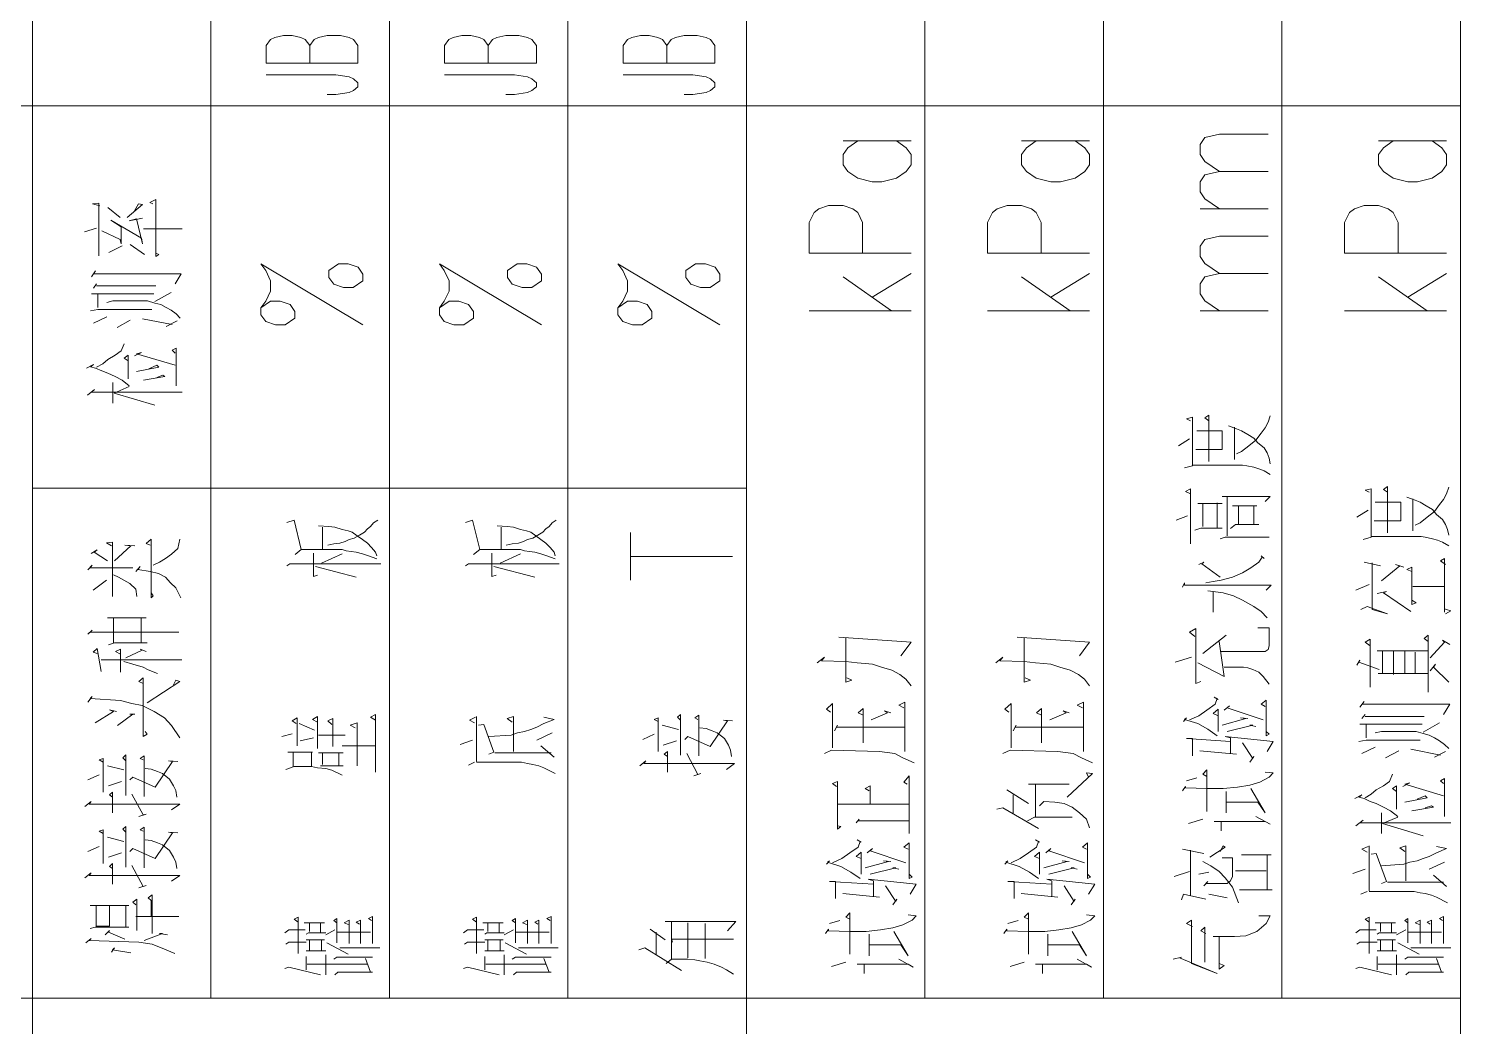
# Model space of a CAD drawing. Header units: millimetres. Extents: x 0 to 829, y 0 to 586.
# Drawn here: x 129 to 184.4, y 508.6 to 547.2 of the extents above; entities that cross this region are included whole.
import ezdxf

# ---------------------------------------------------------------- set-up
doc = ezdxf.new("R2010")
doc.units = ezdxf.units.MM

msp = doc.modelspace()

# ---------------------------------------------------------------- linework, layer by layer
at = {"color": 0, "lineweight": 0}
for points in [[(129.155472, 575.772139), (129.155472, 427.887694)], [(136.055806, 575.772139), (136.055806, 509.718028)], [(142.959667, 575.772139), (142.959667, 509.718028)], [(142.959667, 575.772139), (142.959667, 519.574639)], [(149.86, 575.772139), (149.86, 509.718028)], [(149.86, 575.772139), (149.86, 519.574639)], [(156.760333, 575.772139), (156.760333, 501.829917)], [(163.660667, 575.772139), (163.660667, 509.718028)], [(170.564528, 575.772139), (170.564528, 509.718028)], [(177.464861, 575.772139), (177.464861, 509.718028)], [(177.464861, 575.772139), (177.464861, 509.718028)], [(184.365194, 575.772139), (184.365194, 427.887694)], [(141.735528, 545.874222), (138.186583, 545.874222), (138.186583, 546.558611), (138.355917, 546.787917), (138.52525, 546.862), (138.863917, 546.939611), (139.202583, 546.939611), (139.537722, 546.862), (139.707056, 546.787917), (139.876389, 546.558611)], [(139.876389, 545.874222), (139.876389, 546.558611), (140.045722, 546.787917), (140.215056, 546.862), (140.553722, 546.939611), (141.061722, 546.939611), (141.396861, 546.862), (141.566194, 546.787917), (141.735528, 546.558611), (141.735528, 545.874222)], [(148.639389, 545.874222), (145.086917, 545.874222), (145.086917, 546.558611), (145.25625, 546.787917), (145.425583, 546.862), (145.76425, 546.939611), (146.102917, 546.939611), (146.441583, 546.862), (146.610917, 546.787917), (146.78025, 546.558611)], [(146.78025, 545.874222), (146.78025, 546.558611), (146.946056, 546.787917), (147.115389, 546.862), (147.454056, 546.939611), (147.962056, 546.939611), (148.300722, 546.862), (148.470056, 546.787917), (148.639389, 546.558611), (148.639389, 545.874222)], [(155.539722, 545.874222), (151.990778, 545.874222), (151.990778, 546.558611), (152.160111, 546.787917), (152.329444, 546.862), (152.664583, 546.939611), (153.00325, 546.939611), (153.341917, 546.862), (153.51125, 546.787917), (153.680583, 546.558611)], [(153.680583, 545.874222), (153.680583, 546.558611), (153.849917, 546.787917), (154.01925, 546.862), (154.354389, 546.939611), (154.862389, 546.939611), (155.201056, 546.862), (155.370389, 546.787917), (155.539722, 546.558611), (155.539722, 545.874222)], [(138.186583, 545.419139), (140.892389, 545.419139), (141.396861, 545.341528), (141.566194, 545.267444), (141.735528, 545.112222), (141.735528, 544.960528), (141.566194, 544.808833), (141.396861, 544.73475), (140.892389, 544.657139), (140.553722, 544.657139)], [(145.086917, 545.419139), (147.792722, 545.419139), (148.300722, 545.341528), (148.470056, 545.267444), (148.639389, 545.112222), (148.639389, 544.960528), (148.470056, 544.808833), (148.300722, 544.73475), (147.792722, 544.657139), (147.454056, 544.657139)], [(151.990778, 545.419139), (154.693056, 545.419139), (155.201056, 545.341528), (155.370389, 545.267444), (155.539722, 545.112222), (155.539722, 544.960528), (155.370389, 544.808833), (155.201056, 544.73475), (154.693056, 544.657139), (154.354389, 544.657139)], [(101.550611, 544.223222), (184.365194, 544.223222)], [(175.055389, 541.679694), (174.490944, 542.074806), (174.303972, 542.339389), (174.303972, 542.730972), (174.490944, 542.995556), (175.055389, 543.126083), (176.932167, 543.126083)], [(160.499778, 542.865028), (163.127972, 542.865028)], [(161.064222, 542.865028), (160.68675, 542.600444), (160.499778, 542.339389), (160.499778, 541.944278), (160.68675, 541.679694), (161.064222, 541.418639), (161.625139, 541.288111), (162.002611, 541.288111), (162.567056, 541.418639), (162.941, 541.679694), (163.127972, 541.944278), (163.127972, 542.339389), (162.941, 542.600444), (162.567056, 542.865028)], [(167.400111, 542.865028), (170.031833, 542.865028)], [(167.964556, 542.865028), (167.590611, 542.600444), (167.400111, 542.339389), (167.400111, 541.944278), (167.590611, 541.679694), (167.964556, 541.418639), (168.529, 541.288111), (168.902944, 541.288111), (169.467389, 541.418639), (169.841333, 541.679694), (170.031833, 541.944278), (170.031833, 542.339389), (169.841333, 542.600444), (169.467389, 542.865028)], [(181.204306, 542.865028), (183.8325, 542.865028)], [(181.76875, 542.865028), (181.391278, 542.600444), (181.204306, 542.339389), (181.204306, 541.944278), (181.391278, 541.679694), (181.76875, 541.418639), (182.329667, 541.288111), (182.707139, 541.288111), (183.271583, 541.418639), (183.645528, 541.679694), (183.8325, 541.944278), (183.8325, 542.339389), (183.645528, 542.600444), (183.271583, 542.865028)], [(175.055389, 540.233306), (174.490944, 540.628417), (174.303972, 540.893), (174.303972, 541.288111), (174.490944, 541.549167), (175.055389, 541.679694), (176.932167, 541.679694)], [(131.720167, 538.4165), (131.720167, 540.459083), (131.483806, 540.434389), (131.758972, 540.349722)], [(132.072944, 540.293278), (132.549194, 539.90875)], [(132.824361, 539.90875), (133.417028, 540.406167), (133.258278, 540.434389), (133.099528, 540.155694)], [(133.928556, 538.529389), (134.044972, 538.472944), (133.928556, 538.391806), (133.928556, 540.600194), (133.692194, 540.487306), (133.808611, 540.434389)], [(163.127972, 538.525861), (159.183917, 538.525861), (159.183917, 539.707667), (159.374417, 540.102778), (159.561389, 540.233306), (159.935333, 540.367361), (160.499778, 540.367361), (160.87725, 540.233306), (161.064222, 540.102778), (161.251194, 539.707667), (161.251194, 538.525861)], [(170.031833, 538.525861), (166.087778, 538.525861), (166.087778, 539.707667), (166.27475, 540.102778), (166.461722, 540.233306), (166.839194, 540.367361), (167.400111, 540.367361), (167.777583, 540.233306), (167.964556, 540.102778), (168.151528, 539.707667), (168.151528, 538.525861)], [(183.8325, 538.525861), (179.888444, 538.525861), (179.888444, 539.707667), (180.078944, 540.102778), (180.265917, 540.233306), (180.639861, 540.367361), (181.204306, 540.367361), (181.57825, 540.233306), (181.76875, 540.102778), (181.955722, 539.707667), (181.955722, 538.525861)], [(131.836583, 539.383111), (132.549194, 539.0515), (132.588, 538.885694), (132.588, 539.548917), (132.192889, 539.799389), (133.374694, 539.107944), (133.417028, 538.885694), (133.177139, 539.852306), (132.901972, 539.771167), (133.417028, 539.880528)], [(176.932167, 540.233306), (174.303972, 540.233306)], [(131.166306, 539.354889), (131.639028, 539.496)], [(133.455833, 539.467778), (134.951611, 539.467778)], [(175.055389, 537.735639), (174.490944, 538.13075), (174.303972, 538.395333), (174.303972, 538.790444), (174.490944, 539.0515), (175.055389, 539.182028), (176.932167, 539.182028)], [(132.115278, 538.554083), (132.626806, 538.804556)], [(133.494639, 538.472944), (132.940778, 538.861)], [(141.933083, 535.7495), (137.989028, 538.113111)], [(137.989028, 536.405667), (138.3665, 536.666722), (138.740444, 536.666722), (139.117917, 536.536194), (139.304889, 536.275139), (139.304889, 536.010556), (138.927417, 535.7495), (138.553472, 535.7495), (138.176, 535.880028), (137.989028, 536.141083), (137.989028, 536.405667), (138.176, 536.666722), (138.3665, 537.061833), (138.3665, 537.456944), (138.176, 537.852056), (137.989028, 538.113111)], [(148.833417, 535.7495), (144.892889, 538.113111)], [(144.892889, 536.405667), (145.266833, 536.666722), (145.640778, 536.666722), (146.01825, 536.536194), (146.205222, 536.275139), (146.205222, 536.010556), (145.831278, 535.7495), (145.453806, 535.7495), (145.079861, 535.880028), (144.892889, 536.141083), (144.892889, 536.405667), (145.079861, 536.666722), (145.266833, 537.061833), (145.266833, 537.456944), (145.079861, 537.852056), (144.892889, 538.113111)], [(155.737278, 535.7495), (151.793222, 538.113111)], [(151.793222, 536.405667), (152.167167, 536.666722), (152.544639, 536.666722), (152.918583, 536.536194), (153.105556, 536.275139), (153.105556, 536.010556), (152.731611, 535.7495), (152.357667, 535.7495), (151.980194, 535.880028), (151.793222, 536.141083), (151.793222, 536.405667), (151.980194, 536.666722), (152.167167, 537.061833), (152.167167, 537.456944), (151.980194, 537.852056), (151.793222, 538.113111)], [(131.445, 537.615694), (131.600222, 537.837944)], [(131.522611, 537.728583), (134.912806, 537.728583), (134.676444, 537.340528)], [(160.499778, 537.605111), (162.376556, 536.292778)], [(161.625139, 536.818417), (163.127972, 537.735639)], [(167.400111, 537.605111), (169.280417, 536.292778)], [(168.529, 536.818417), (170.031833, 537.735639)], [(175.055389, 536.292778), (174.490944, 536.684361), (174.303972, 536.948944), (174.303972, 537.344056), (174.490944, 537.605111), (175.055389, 537.735639), (176.932167, 537.735639)], [(181.204306, 537.605111), (183.081083, 536.292778)], [(182.329667, 536.818417), (183.8325, 537.735639)], [(131.445, 536.956), (133.847417, 536.956)], [(131.522611, 537.174722), (131.639028, 537.340528)], [(131.639028, 537.259389), (133.928556, 537.259389)], [(131.681361, 536.430361), (131.681361, 536.956)], [(133.88975, 536.652611), (134.521222, 537.008917)], [(132.034139, 536.624389), (132.2705, 536.677306), (133.611056, 536.677306), (133.88975, 536.596167), (134.126111, 536.539722), (134.323667, 536.430361), (134.521222, 536.321), (134.71525, 536.183417), (134.874, 536.017611)], [(131.402667, 536.292778), (131.681361, 536.345694), (133.769806, 536.345694)], [(131.522611, 535.823583), (132.034139, 536.070528)], [(132.42925, 535.657778), (132.940778, 535.932944)], [(134.560028, 535.767139), (133.417028, 535.989389)], [(134.323667, 535.686), (134.757583, 535.904722)], [(163.127972, 536.292778), (159.183917, 536.292778)], [(170.031833, 536.292778), (166.087778, 536.292778)], [(176.932167, 536.292778), (174.303972, 536.292778)], [(183.8325, 536.292778), (179.888444, 536.292778)], [(131.639028, 534.112611), (131.878917, 534.250194), (132.072944, 534.416), (132.351639, 534.581806), (132.588, 534.747611), (132.704417, 535.022778)], [(134.71525, 533.392944), (134.71525, 534.856972), (134.560028, 534.772306), (134.676444, 534.662944)], [(131.247444, 534.084389), (131.522611, 534.221972), (131.402667, 534.137306), (131.600222, 534.084389), (131.836583, 533.975028), (132.072944, 533.890361), (132.351639, 533.752778), (132.626806, 533.615194), (132.901972, 533.392944)], [(132.863167, 533.668111), (132.863167, 534.581806), (132.704417, 534.468917), (132.863167, 534.359556)], [(133.099528, 534.553583), (133.374694, 534.691167), (133.177139, 534.634722), (134.676444, 534.19375)], [(133.177139, 533.946806), (134.044972, 534.112611), (133.967361, 534.19375), (133.653389, 534.056167)], [(133.455833, 533.615194), (134.281333, 533.752778), (134.203722, 533.809222), (133.967361, 533.724556)], [(131.28625, 533.033111), (131.561417, 533.255361), (131.445, 533.146), (134.951611, 533.146)], [(132.2705, 532.729722), (132.2705, 533.530528)], [(133.88975, 532.648583), (132.312833, 533.117778), (132.901972, 533.364722)], [(173.697194, 530.221472), (174.014694, 530.302611), (174.014694, 532.179389), (173.778333, 532.126472), (173.933556, 532.041806)], [(174.646167, 530.468417), (174.646167, 532.264056), (174.487417, 532.154694), (174.646167, 532.041806)], [(175.708028, 530.771806), (175.905583, 530.856472), (176.184278, 531.075194), (176.459444, 531.297444), (176.657, 531.572611), (176.812222, 531.766639), (176.932167, 531.988889), (177.009778, 532.235833)], [(174.131111, 530.937611), (175.157694, 530.937611), (175.157694, 531.657278), (174.169917, 531.657278)], [(175.394056, 531.847778), (175.708028, 531.738417), (175.905583, 531.657278), (176.141944, 531.519694), (176.378306, 531.378583), (176.537056, 531.188083), (176.773417, 530.994056), (176.893361, 530.800028), (176.970972, 530.606), (177.009778, 530.387278)], [(175.630417, 530.553083), (175.630417, 531.794861)], [(173.460833, 531.075194), (173.89475, 531.353889)], [(174.014694, 530.330833), (175.944389, 530.330833), (176.103139, 530.302611), (176.378306, 530.249694), (176.575861, 530.19325), (176.773417, 530.112111), (177.009778, 529.971)], [(129.155472, 529.434778), (156.760333, 529.434778)], [(173.933556, 527.293417), (173.933556, 529.420667), (173.736, 529.311306), (173.933556, 529.226639)], [(180.601056, 527.459222), (180.915028, 527.543889), (180.915028, 529.420667), (180.678667, 529.364222), (180.837417, 529.283083)], [(181.5465, 527.709694), (181.5465, 529.501806), (181.38775, 529.392444), (181.5465, 529.283083)], [(182.611889, 528.013083), (182.809444, 528.094222), (183.084611, 528.316472), (183.359778, 528.535194), (183.557333, 528.813889), (183.716083, 529.004389), (183.8325, 529.226639), (183.913639, 529.477111)], [(174.21225, 528.842111), (175.157694, 528.842111)], [(174.406278, 527.956639), (174.406278, 528.842111)], [(174.960139, 527.900194), (174.960139, 528.866806)], [(175.157694, 529.117278), (177.009778, 529.117278), (176.812222, 528.92325)], [(175.35525, 527.596806), (175.35525, 529.117278)], [(175.552806, 528.757444), (176.49825, 528.757444)], [(175.789167, 528.041306), (175.789167, 528.729222)], [(176.378306, 528.041306), (176.378306, 528.729222)], [(181.034972, 528.178889), (182.058028, 528.178889), (182.058028, 528.895028), (181.073778, 528.895028)], [(182.294389, 529.089056), (182.611889, 528.979694), (182.809444, 528.895028), (183.045806, 528.757444), (183.282167, 528.619861), (183.437389, 528.425833), (183.677278, 528.231806), (183.793694, 528.041306), (183.871306, 527.847278), (183.913639, 527.625028)], [(182.53075, 527.790833), (182.53075, 529.032611)], [(138.994444, 528.118917), (139.269611, 528.203583), (139.544778, 527.071167), (139.308417, 526.877139)], [(140.571361, 527.236972), (140.807722, 527.293417), (141.044083, 527.318111), (141.241639, 527.374556), (141.400389, 527.459222), (141.597944, 527.512139), (141.7955, 527.6215), (141.989528, 527.734389), (142.109472, 527.871972), (142.229417, 527.953111), (142.345833, 528.094222), (142.504583, 528.203583)], [(145.894778, 528.118917), (146.169944, 528.203583), (146.448639, 527.071167), (146.212278, 526.877139)], [(147.471694, 527.236972), (147.708056, 527.293417), (147.944417, 527.318111), (148.141972, 527.374556), (148.300722, 527.459222), (148.498278, 527.512139), (148.695833, 527.6215), (148.893389, 527.734389), (149.009806, 527.871972), (149.12975, 527.953111), (149.246167, 528.094222), (149.404917, 528.203583)], [(173.383222, 528.207111), (173.817139, 528.372917)], [(180.361167, 528.316472), (180.795083, 528.591639)], [(140.215056, 527.981333), (140.610167, 527.953111), (140.846528, 527.928417), (141.125222, 527.84375), (141.361583, 527.787306), (141.516806, 527.734389), (141.714361, 527.596806), (141.911917, 527.459222), (142.109472, 527.318111), (142.268222, 527.152306), (142.423444, 526.961806), (142.465778, 526.824222)], [(140.373806, 527.071167), (140.373806, 527.928417)], [(147.118917, 527.981333), (147.5105, 527.953111), (147.750389, 527.928417), (148.025556, 527.84375), (148.261917, 527.787306), (148.420667, 527.734389), (148.618222, 527.596806), (148.81225, 527.459222), (149.009806, 527.318111), (149.168556, 527.152306), (149.327306, 526.961806), (149.366111, 526.824222)], [(147.274139, 527.071167), (147.274139, 527.928417)], [(152.283583, 525.885833), (152.283583, 527.723806)], [(174.092306, 527.819056), (174.328667, 527.900194), (175.157694, 527.900194)], [(175.080083, 527.487444), (175.274111, 527.543889), (176.970972, 527.543889)], [(175.471667, 527.8755), (175.669222, 528.041306), (176.575861, 528.041306)], [(180.915028, 527.572111), (182.84825, 527.572111), (183.003472, 527.543889), (183.282167, 527.487444), (183.479722, 527.431), (183.677278, 527.349861), (183.913639, 527.212278)], [(131.303889, 526.277417), (131.462639, 526.467917), (131.385028, 526.358556), (133.039556, 526.358556), (132.252861, 526.358556), (132.252861, 525.254361), (132.252861, 527.353389), (132.0165, 527.325167), (132.214056, 527.215806)], [(131.423833, 526.912417), (131.660194, 527.05), (131.543778, 526.965333), (132.055306, 526.633722)], [(132.330472, 526.633722), (132.961944, 527.215806), (132.725583, 527.2405), (133.120694, 527.215806)], [(133.752167, 525.391944), (133.829778, 525.282583), (133.752167, 525.197917), (133.752167, 527.46275), (133.554611, 527.296944), (133.709833, 527.2405)], [(133.829778, 526.467917), (134.066139, 526.580806), (134.3025, 526.718389), (134.538861, 526.884194), (134.775222, 527.102917), (134.856361, 527.46275)], [(139.544778, 527.071167), (141.125222, 527.071167), (141.280444, 527.014722), (141.478, 526.990028), (141.675556, 526.961806), (141.911917, 526.905361), (142.148278, 526.824222), (142.465778, 526.711333)], [(146.448639, 527.071167), (148.025556, 527.071167), (148.184306, 527.014722), (148.378333, 526.990028), (148.575889, 526.961806), (148.81225, 526.905361), (149.048611, 526.824222), (149.366111, 526.711333)], [(138.994444, 526.436167), (139.110861, 526.517306), (142.621, 526.517306)], [(140.17625, 526.076333), (140.021028, 526.023417), (140.021028, 526.933583)], [(140.335, 526.545528), (141.125222, 526.905361)], [(145.894778, 526.436167), (146.014722, 526.517306), (149.524861, 526.517306)], [(147.080111, 526.076333), (146.921361, 526.023417), (146.921361, 526.933583)], [(147.235333, 526.545528), (148.025556, 526.905361)], [(152.283583, 526.803056), (156.227639, 526.803056)], [(174.251056, 526.492611), (174.448611, 526.577278), (174.367472, 526.520833), (175.080083, 525.998722)], [(174.526222, 525.776472), (174.801389, 525.832917), (175.118889, 525.885833), (175.552806, 525.998722), (175.944389, 526.161), (176.261889, 526.355028), (176.575861, 526.577278), (176.695806, 526.771306), (176.657, 526.824222), (176.773417, 526.714861)], [(180.519917, 524.753417), (180.756278, 524.866306), (181.5465, 524.587611), (180.953833, 524.753417), (180.953833, 526.549056)], [(180.639861, 526.577278), (181.271333, 526.439694)], [(181.310139, 525.857611), (182.019222, 526.439694), (181.860472, 526.492611), (182.177972, 526.38325)], [(182.53075, 525.638889), (183.754889, 525.638889), (183.754889, 524.644056), (183.754889, 526.714861), (183.596139, 526.633722), (183.793694, 526.492611)], [(131.501444, 525.501306), (132.0165, 525.889361)], [(132.291667, 526.083389), (132.489222, 525.998722), (132.686778, 525.889361), (132.923139, 525.751778), (133.1595, 525.529528), (133.198306, 525.254361)], [(133.1595, 526.220972), (133.31825, 526.415), (133.237111, 526.302111), (133.709833, 526.220972), (134.027333, 526.136306), (134.3025, 525.998722), (134.500056, 525.78), (134.697611, 525.585972), (134.895167, 525.197917)], [(140.098639, 526.407944), (141.675556, 525.995194)], [(146.998972, 526.407944), (148.575889, 525.995194)], [(182.491944, 525.11325), (182.650694, 525.003889), (182.491944, 524.947444), (182.491944, 526.38325), (182.294389, 526.302111), (182.491944, 526.217444)], [(173.619583, 525.610667), (173.697194, 525.776472), (173.697194, 525.691806), (177.048583, 525.691806), (176.854556, 525.501306)], [(174.801389, 524.644056), (174.801389, 525.444861), (174.603833, 525.473083), (175.1965, 525.388417), (175.591611, 525.279056), (175.944389, 525.11325), (176.378306, 524.866306), (176.657, 524.672278), (176.893361, 524.425333)], [(180.322361, 525.501306), (180.837417, 525.720028)], [(181.151389, 525.363722), (181.507694, 525.444861), (181.38775, 525.388417), (182.453139, 524.672278)], [(183.793694, 524.587611), (183.99125, 524.7005), (183.8325, 524.753417), (183.754889, 524.781639)], [(132.094111, 523.377583), (132.330472, 523.458722), (133.593417, 523.458722), (133.357056, 523.458722), (133.357056, 524.425333), (133.554611, 524.425333), (132.055306, 524.425333), (132.291667, 524.425333), (132.291667, 523.458722), (132.291667, 523.875), (134.814028, 523.875), (131.385028, 523.875), (131.303889, 523.790333), (131.462639, 523.956139)], [(160.330444, 523.677444), (163.127972, 523.483417), (162.736389, 522.961306)], [(167.230778, 523.677444), (170.031833, 523.483417), (169.636722, 522.961306)], [(174.328667, 521.966472), (174.131111, 521.885333), (174.131111, 524.009056), (173.89475, 523.871472), (174.092306, 523.705667)], [(174.406278, 523.042444), (175.316444, 523.762111)], [(175.118889, 523.127111), (176.812222, 523.127111), (176.932167, 523.20825), (176.970972, 523.345833), (176.970972, 524.037278), (176.537056, 524.037278)], [(181.190194, 522.269861), (183.123417, 522.269861), (181.348944, 522.269861), (181.348944, 523.155333), (181.151389, 523.155333), (183.123417, 523.155333), (183.123417, 521.553722), (183.123417, 523.762111), (182.964667, 523.624528), (183.123417, 523.511639)], [(131.818944, 522.354528), (131.660194, 523.24), (131.501444, 523.102417), (131.660194, 523.045972)], [(131.818944, 522.799028), (134.933972, 522.799028), (132.566833, 522.799028), (132.566833, 522.329833), (132.566833, 523.211778), (132.369278, 523.127111), (132.566833, 523.01775)], [(132.764389, 522.880167), (133.395861, 523.183556), (133.31825, 523.211778), (133.554611, 523.127111)], [(160.644417, 522.104056), (160.841972, 522.022917), (160.605611, 521.93825), (160.605611, 523.649222)], [(167.54475, 522.104056), (167.742306, 522.022917), (167.505944, 521.93825), (167.505944, 523.649222)], [(174.21225, 522.686139), (175.235306, 522.1605), (175.03775, 523.511639)], [(180.876222, 521.744222), (180.876222, 523.596306), (180.678667, 523.483417), (180.876222, 523.345833)], [(181.782861, 522.241639), (181.782861, 523.127111)], [(182.216778, 522.269861), (182.216778, 523.127111)], [(183.201028, 522.876639), (183.754889, 523.483417), (183.677278, 523.568083), (183.952444, 523.402278)], [(132.686778, 522.742583), (133.039556, 522.633222), (133.434667, 522.520333), (133.632222, 522.410972), (133.988528, 522.273389)], [(159.501417, 522.686139), (159.776583, 522.904861), (159.660167, 522.767278), (160.605611, 522.739056), (161.039528, 522.686139), (161.3535, 522.657917), (161.632194, 522.629694), (161.984972, 522.520333), (162.380083, 522.407444), (162.694056, 522.241639), (162.930417, 522.051139), (163.127972, 521.800667)], [(166.40175, 522.686139), (166.676917, 522.904861), (166.5605, 522.767278), (167.505944, 522.739056), (167.939861, 522.686139), (168.257361, 522.657917), (168.532528, 522.629694), (168.885306, 522.520333), (169.280417, 522.407444), (169.597917, 522.241639), (169.834278, 522.051139), (170.031833, 521.800667)], [(173.344417, 522.710833), (173.975889, 522.904861)], [(180.361167, 522.601472), (180.481111, 522.7955), (180.442306, 522.710833), (181.229, 522.435667)], [(182.611889, 522.269861), (182.611889, 523.098889)], [(183.201028, 522.379222), (183.398583, 522.629694), (183.320972, 522.520333), (183.913639, 521.93825)], [(133.512278, 520.036778), (133.593417, 519.927417), (133.434667, 519.84275), (133.434667, 522.107583), (133.275917, 521.97), (133.434667, 521.885333)], [(133.593417, 521.140972), (134.856361, 521.97), (134.697611, 522.022917), (134.616472, 521.832417)], [(175.235306, 522.520333), (175.986722, 522.520333), (176.141944, 522.492111), (176.3395, 522.435667), (176.575861, 522.326306), (176.734611, 522.1605), (176.970972, 521.857111)], [(131.303889, 521.169194), (131.462639, 521.391444), (131.385028, 521.306778), (132.566833, 521.225639), (133.00075, 521.11275), (133.395861, 521.031611), (133.868583, 520.809361), (134.263694, 520.562417), (134.538861, 520.259028), (134.856361, 519.789833)], [(160.094083, 519.39825), (160.094083, 521.109222), (159.854194, 520.8905), (160.012944, 520.781139)], [(160.171694, 520.061472), (160.288111, 520.283722), (160.249306, 520.199056), (162.891611, 520.199056), (162.891611, 519.260667), (162.891611, 521.165667), (162.65525, 521.056306), (162.852806, 520.946944)], [(161.275889, 519.592278), (161.275889, 520.918722), (161.078333, 520.752917), (161.275889, 520.66825)], [(166.994417, 519.39825), (166.994417, 521.109222), (166.758056, 520.8905), (166.913278, 520.781139)], [(167.072028, 520.061472), (167.191972, 520.283722), (167.153167, 520.199056), (169.795472, 520.199056), (169.795472, 519.260667), (169.795472, 521.165667), (169.555583, 521.056306), (169.753139, 520.946944)], [(168.176222, 519.592278), (168.176222, 520.918722), (167.978667, 520.752917), (168.176222, 520.66825)], [(173.89475, 520.47775), (174.251056, 520.640028), (174.565028, 520.862278), (174.882528, 521.084528), (174.960139, 521.30325), (174.840194, 521.359694), (174.998944, 521.275028)], [(175.235306, 520.862278), (175.432861, 521.028083), (175.35525, 520.946944), (176.734611, 520.47775)], [(176.854556, 520.03325), (176.970972, 519.923889), (176.854556, 519.867444), (176.854556, 521.250333), (176.657, 521.084528), (176.812222, 520.999861)], [(180.481111, 520.971639), (180.639861, 521.193889)], [(180.558722, 521.084528), (183.952444, 521.084528), (183.716083, 520.696472)], [(131.582583, 520.368389), (132.291667, 520.809361), (132.132917, 520.865806), (132.408083, 520.809361)], [(132.450417, 520.259028), (133.039556, 520.7), (132.923139, 520.7), (133.120694, 520.7)], [(139.389556, 519.479389), (139.389556, 520.558889), (139.192, 520.446), (139.347222, 520.336639)], [(140.17625, 519.370028), (140.17625, 520.611806), (139.978694, 520.502444), (140.17625, 520.393083)], [(140.768917, 519.454694), (140.768917, 520.530667), (140.571361, 520.446), (140.730111, 520.308417)], [(141.714361, 518.706806), (141.714361, 520.364861), (141.439194, 520.280194), (141.63675, 520.170833)], [(142.423444, 518.459861), (142.423444, 520.696472), (142.229417, 520.583583), (142.423444, 520.474222)], [(146.289889, 520.583583), (146.053528, 520.474222), (146.251083, 520.364861)], [(146.328694, 518.872611), (146.328694, 520.611806)], [(146.801417, 519.839222), (147.66925, 519.895667), (147.905611, 519.976806), (148.184306, 520.03325), (148.420667, 520.114389), (148.657028, 520.199056), (148.932194, 520.336639), (149.327306, 520.502444), (148.932194, 520.583583)], [(147.750389, 519.260667), (147.750389, 520.611806), (147.5105, 520.530667), (147.708056, 520.393083)], [(153.348972, 519.260667), (153.348972, 520.558889), (153.190222, 520.502444), (153.348972, 520.417778)], [(154.216806, 519.123083), (154.216806, 520.696472), (154.096861, 520.583583), (154.216806, 520.474222)], [(154.375556, 519.729861), (154.491972, 519.839222), (155.359806, 519.454694), (156.030083, 520.446), (155.871333, 520.474222), (156.227639, 520.446)], [(154.925889, 519.094861), (154.925889, 520.66825), (154.767139, 520.558889), (154.887083, 520.502444)], [(161.589861, 520.47775), (162.221333, 520.752917), (162.104917, 520.834056), (162.341278, 520.752917)], [(168.493722, 520.47775), (169.125194, 520.752917), (169.00525, 520.834056), (169.241611, 520.752917)], [(173.658389, 520.421306), (173.778333, 520.558889), (173.697194, 520.502444), (174.21225, 520.336639), (174.603833, 520.117917), (174.960139, 519.867444)], [(174.998944, 520.03325), (174.998944, 520.8905), (174.801389, 520.724694), (174.998944, 520.640028)], [(175.157694, 520.283722), (176.064333, 520.530667), (175.866778, 520.558889), (176.141944, 520.530667)], [(180.558722, 520.530667), (180.678667, 520.696472)], [(180.678667, 520.615333), (182.964667, 520.615333)], [(182.925861, 520.005028), (183.557333, 520.364861)], [(138.796889, 519.839222), (139.192, 519.948583)], [(139.467167, 520.336639), (140.059833, 520.089694)], [(140.215056, 519.895667), (141.241639, 519.895667)], [(146.406306, 520.280194), (146.603861, 520.308417), (146.998972, 519.232444), (146.801417, 519.151306)], [(148.657028, 519.701639), (149.246167, 519.976806)], [(152.756306, 519.729861), (153.190222, 519.923889)], [(153.507722, 520.280194), (154.139194, 520.114389)], [(154.964694, 520.170833), (155.201056, 520.142611), (155.437417, 520.061472), (155.634972, 519.976806), (155.913667, 519.758083), (156.068889, 519.507611), (156.150028, 519.313583), (156.188833, 519.066639)], [(174.014694, 519.094861), (174.014694, 519.758083), (173.778333, 519.758083), (175.471667, 519.648722), (175.471667, 519.179528), (175.471667, 519.786306), (175.274111, 519.84275), (177.129722, 519.648722), (176.893361, 519.260667)], [(175.35525, 520.03325), (176.3395, 520.283722), (176.223083, 520.283722), (176.459444, 520.227278)], [(180.481111, 520.311944), (182.887056, 520.311944)], [(180.717472, 519.786306), (180.717472, 520.311944)], [(181.073778, 519.980333), (181.310139, 520.03325), (182.650694, 520.03325), (182.925861, 519.952111), (183.162222, 519.895667), (183.359778, 519.786306), (183.557333, 519.676944), (183.754889, 519.535833), (183.913639, 519.370028)], [(139.505972, 519.673417), (140.021028, 519.786306)], [(141.125222, 519.479389), (142.423444, 519.479389)], [(145.697222, 519.535833), (146.169944, 519.701639)], [(149.327306, 519.038417), (148.81225, 519.479389)], [(153.546528, 519.507611), (154.058056, 519.673417)], [(153.705278, 518.459861), (153.705278, 519.260667), (153.585333, 519.151306), (153.705278, 519.066639)], [(159.776583, 519.179528), (160.05175, 519.317111), (161.907361, 519.260667), (162.4965, 519.179528), (162.814, 519.013722), (163.247917, 518.819694)], [(166.676917, 519.179528), (166.955611, 519.317111), (168.807694, 519.260667), (169.400361, 519.179528), (169.714333, 519.013722), (170.14825, 518.819694)], [(174.289861, 519.288889), (175.708028, 519.151306)], [(176.223083, 518.847917), (176.378306, 519.066639), (176.3395, 518.9855), (175.944389, 519.592278)], [(180.442306, 519.648722), (180.717472, 519.701639), (182.809444, 519.701639)], [(180.558722, 519.179528), (181.073778, 519.426472)], [(181.465361, 519.013722), (181.980417, 519.288889)], [(183.596139, 519.123083), (182.453139, 519.345333)], [(183.359778, 519.041944), (183.793694, 519.260667)], [(131.896556, 517.690806), (131.896556, 518.989028), (131.737806, 518.932583), (131.896556, 518.851444)], [(132.055306, 518.710333), (132.686778, 518.548056)], [(132.764389, 517.553222), (132.764389, 519.126611), (132.647972, 519.01725), (132.764389, 518.904361)], [(132.923139, 518.16), (133.039556, 518.269361), (133.907389, 517.884833), (134.577667, 518.876139), (134.422444, 518.904361), (134.775222, 518.876139)], [(133.473472, 517.525), (133.473472, 519.098389), (133.31825, 518.989028), (133.434667, 518.932583)], [(139.03325, 519.232444), (139.978694, 519.232444)], [(139.230806, 518.678583), (139.230806, 519.232444)], [(139.939889, 518.678583), (139.939889, 519.204222)], [(140.215056, 519.204222), (141.164028, 519.204222)], [(140.296194, 518.706806), (141.164028, 518.706806)], [(140.373806, 518.76325), (140.373806, 519.176)], [(141.005278, 518.735028), (141.005278, 519.204222)], [(146.014722, 518.735028), (146.251083, 518.844389)], [(146.328694, 518.844389), (147.789194, 518.844389), (148.064361, 518.844389), (148.300722, 518.791472), (148.498278, 518.76325), (148.734639, 518.706806), (148.932194, 518.625667), (149.366111, 518.403417)], [(147.037778, 519.204222), (149.207361, 519.204222)], [(152.639889, 518.706806), (152.87625, 518.900833), (152.795111, 518.791472), (156.30525, 518.791472), (155.991278, 518.569222)], [(154.728333, 518.322278), (155.0035, 518.403417), (154.887083, 518.375194), (154.453167, 519.176)], [(131.303889, 518.16), (131.737806, 518.354028)], [(133.512278, 518.600972), (133.752167, 518.57275), (133.988528, 518.491611), (134.186083, 518.406944), (134.46125, 518.188222), (134.616472, 517.93775), (134.697611, 517.74725), (134.736417, 517.496778)], [(138.955639, 518.569222), (139.269611, 518.678583), (139.939889, 518.678583), (140.17625, 518.625667), (140.49375, 518.597444), (140.730111, 518.541), (141.125222, 518.3505)], [(161.000722, 516.501944), (161.117139, 516.639528), (161.078333, 516.583083), (163.050361, 516.583083), (163.050361, 516.085667), (163.050361, 518.322278), (162.852806, 518.075333), (162.97275, 517.990667)], [(169.164, 517.49325), (170.14825, 518.406944), (169.911889, 518.431639), (169.9895, 518.265833)], [(173.619583, 517.743722), (173.736, 517.909528), (173.736, 517.853083), (174.565028, 517.824861), (175.1965, 517.824861), (175.750361, 517.881306), (176.223083, 517.962444), (176.614667, 518.075333), (176.970972, 518.265833), (177.129722, 518.431639), (176.812222, 518.459861)], [(173.778333, 518.12825), (174.169917, 518.241139)], [(174.565028, 516.942917), (174.565028, 518.544528), (174.406278, 518.378722), (174.565028, 518.294056)], [(180.678667, 517.468556), (180.915028, 517.606139), (181.112583, 517.771944), (181.38775, 517.93775), (181.624111, 518.103556), (181.744056, 518.378722)], [(183.754889, 516.748889), (183.754889, 518.212917), (183.596139, 518.12825), (183.716083, 518.018889)], [(132.094111, 517.93775), (132.605639, 518.103556)], [(132.252861, 516.89), (132.252861, 517.690806), (132.132917, 517.581444), (132.252861, 517.496778)], [(133.275917, 516.752417), (133.554611, 516.833556), (133.434667, 516.808861), (133.00075, 517.606139)], [(160.288111, 516.389056), (160.408056, 516.364361), (160.288111, 516.251472), (160.288111, 518.103556), (160.094083, 518.018889), (160.249306, 517.909528)], [(160.288111, 517.218083), (163.050361, 517.218083), (161.551056, 517.218083), (161.551056, 517.93775), (161.3535, 517.824861), (161.51225, 517.743722)], [(166.835667, 517.771944), (167.664694, 517.246306)], [(167.664694, 517.990667), (169.241611, 517.990667)], [(167.939861, 516.748889), (167.939861, 517.990667)], [(175.316444, 516.886472), (175.316444, 517.7155), (175.316444, 517.30275), (176.537056, 517.30275), (176.812222, 516.886472), (176.261889, 517.824861)], [(181.899278, 517.024056), (181.899278, 517.93775), (181.744056, 517.824861), (181.899278, 517.7155)], [(182.139167, 517.909528), (182.414333, 518.047111), (182.216778, 517.990667), (183.716083, 517.549694)], [(131.187472, 517.136944), (131.423833, 517.330972), (131.346222, 517.221611), (134.856361, 517.221611), (134.538861, 516.999361)], [(166.440556, 517.024056), (166.676917, 517.0805), (168.059806, 516.279694)], [(167.072028, 516.833556), (167.072028, 517.577917)], [(168.098611, 517.161639), (168.257361, 517.327444), (168.691278, 517.30275), (169.044056, 517.246306), (169.361556, 517.108722), (169.636722, 516.886472), (169.911889, 516.639528), (170.031833, 516.307917)], [(180.283556, 517.440333), (180.558722, 517.577917), (180.442306, 517.49325), (180.639861, 517.440333), (180.876222, 517.327444), (181.112583, 517.246306), (181.38775, 517.108722), (181.662917, 516.971139), (181.941611, 516.748889)], [(182.216778, 517.30275), (183.084611, 517.468556), (183.003472, 517.549694), (182.6895, 517.412111)], [(182.491944, 516.971139), (183.320972, 517.108722), (183.243361, 517.161639), (183.003472, 517.0805)], [(167.625889, 516.583083), (167.901056, 516.720667), (169.361556, 516.720667)], [(173.855944, 516.473722), (174.406278, 516.639528)], [(175.118889, 516.198556), (175.118889, 516.554861), (174.840194, 516.554861), (176.812222, 516.554861), (177.009778, 516.4455), (176.459444, 516.748889)], [(180.322361, 516.389056), (180.601056, 516.611306), (180.481111, 516.501944), (183.99125, 516.501944)], [(181.310139, 516.085667), (181.310139, 516.886472)], [(182.925861, 516.004528), (181.348944, 516.473722), (181.941611, 516.720667)], [(131.896556, 514.928556), (131.896556, 516.226778), (131.737806, 516.173861), (131.896556, 516.089194)], [(132.055306, 515.951611), (132.686778, 515.785806)], [(132.764389, 514.790972), (132.764389, 516.364361), (132.647972, 516.255), (132.764389, 516.145639)], [(132.923139, 515.39775), (133.039556, 515.510639), (133.907389, 515.122583), (134.577667, 516.117417), (134.422444, 516.145639), (134.775222, 516.117417)], [(133.473472, 514.76275), (133.473472, 516.336139), (133.31825, 516.226778), (133.434667, 516.173861)], [(131.303889, 515.39775), (131.737806, 515.591778)], [(133.512278, 515.84225), (133.752167, 515.814028), (133.988528, 515.729361), (134.186083, 515.648222), (134.46125, 515.425972), (134.616472, 515.179028), (134.697611, 514.985), (134.736417, 514.738056)], [(160.094083, 514.95325), (160.446861, 515.119056), (160.764361, 515.341306), (161.078333, 515.563556), (161.155944, 515.782278), (161.039528, 515.838722), (161.198278, 515.754056)], [(161.198278, 514.512278), (161.198278, 515.369528), (161.000722, 515.203722), (161.198278, 515.119056)], [(161.434639, 515.341306), (161.632194, 515.507111), (161.551056, 515.422444), (162.930417, 514.95325)], [(163.050361, 514.512278), (163.170306, 514.402917), (163.050361, 514.346472), (163.050361, 515.729361), (162.852806, 515.563556), (163.011556, 515.478889)], [(166.994417, 514.95325), (167.347194, 515.119056), (167.664694, 515.341306), (167.978667, 515.563556), (168.059806, 515.782278), (167.939861, 515.838722), (168.098611, 515.754056)], [(168.098611, 514.512278), (168.098611, 515.369528), (167.901056, 515.203722), (168.098611, 515.119056)], [(168.334972, 515.341306), (168.532528, 515.507111), (168.451389, 515.422444), (169.834278, 514.95325)], [(169.950694, 514.512278), (170.070639, 514.402917), (169.950694, 514.346472), (169.950694, 515.729361), (169.753139, 515.563556), (169.911889, 515.478889)], [(173.619583, 515.478889), (174.448611, 515.313083)], [(173.933556, 513.711472), (173.933556, 515.450667)], [(174.684972, 515.1755), (175.274111, 515.563556), (175.1965, 515.616472), (175.080083, 515.39775)], [(180.795083, 515.58825), (180.558722, 515.478889), (180.756278, 515.369528)], [(180.837417, 513.877278), (180.837417, 515.616472)], [(181.310139, 514.843889), (182.177972, 514.900333), (182.414333, 514.981472), (182.6895, 515.037917), (182.925861, 515.119056), (183.162222, 515.203722), (183.437389, 515.341306), (183.8325, 515.507111), (183.437389, 515.58825)], [(182.255583, 514.265333), (182.255583, 515.616472), (182.019222, 515.535333), (182.216778, 515.39775)], [(132.094111, 515.179028), (132.605639, 515.344833)], [(132.252861, 514.12775), (132.252861, 514.928556), (132.132917, 514.819194), (132.252861, 514.738056)], [(133.275917, 513.990167), (133.554611, 514.074833), (133.434667, 514.046611), (133.00075, 514.847417)], [(159.854194, 514.900333), (159.974139, 515.037917), (159.896528, 514.981472), (160.408056, 514.815667), (160.803167, 514.596944), (161.155944, 514.346472)], [(161.3535, 514.76275), (162.260139, 515.009694), (162.062583, 515.037917), (162.341278, 515.009694)], [(166.758056, 514.900333), (166.874472, 515.037917), (166.796861, 514.981472), (167.308389, 514.815667), (167.7035, 514.596944), (168.059806, 514.346472)], [(168.257361, 514.76275), (169.164, 515.009694), (168.966444, 515.037917), (169.241611, 515.009694)], [(174.406278, 515.009694), (174.723778, 514.843889), (175.03775, 514.625167), (175.274111, 514.374694), (175.552806, 514.014861), (175.789167, 513.408083)], [(174.448611, 514.071306), (174.603833, 514.237111), (174.526222, 514.155972), (175.35525, 514.155972), (175.471667, 514.265333), (175.552806, 514.431139), (175.552806, 515.147278), (175.157694, 515.147278)], [(175.827972, 513.9055), (177.090917, 513.9055), (176.893361, 513.9055), (176.893361, 515.260167), (177.048583, 515.260167), (175.905583, 515.260167), (176.812222, 515.260167)], [(180.915028, 515.284861), (181.112583, 515.313083), (181.507694, 514.237111), (181.310139, 514.155972)], [(183.162222, 514.706306), (183.754889, 514.981472)], [(131.187472, 514.378222), (131.423833, 514.57225), (131.346222, 514.459361), (134.856361, 514.459361), (134.538861, 514.240639)], [(160.2105, 513.573889), (160.2105, 514.237111), (159.974139, 514.237111), (161.671, 514.12775), (161.671, 513.658556), (161.671, 514.265333), (161.473444, 514.31825), (163.325528, 514.12775), (163.089167, 513.739694)], [(161.551056, 514.512278), (162.538833, 514.76275), (162.418889, 514.76275), (162.65525, 514.706306)], [(167.110833, 513.573889), (167.110833, 514.237111), (166.874472, 514.237111), (168.571333, 514.12775), (168.571333, 513.658556), (168.571333, 514.265333), (168.373778, 514.31825), (170.229389, 514.12775), (169.9895, 513.739694)], [(168.451389, 514.512278), (169.439167, 514.76275), (169.319222, 514.76275), (169.555583, 514.706306)], [(173.302083, 514.431139), (173.89475, 514.625167)], [(174.251056, 514.512278), (174.646167, 514.596944)], [(175.669222, 514.649861), (176.854556, 514.649861)], [(180.205944, 514.5405), (180.678667, 514.706306)], [(183.8325, 514.043083), (183.320972, 514.484056)], [(133.790972, 512.226278), (133.790972, 513.715), (133.632222, 513.605639), (133.752167, 513.49275), (133.752167, 512.885972), (133.1595, 512.885972), (134.814028, 512.885972)], [(160.485667, 513.767917), (161.907361, 513.630333)], [(162.418889, 513.326944), (162.577639, 513.545667), (162.538833, 513.464528), (162.143722, 514.071306)], [(167.389528, 513.767917), (168.807694, 513.630333)], [(169.319222, 513.326944), (169.477972, 513.545667), (169.439167, 513.464528), (169.044056, 514.071306)], [(173.580778, 513.520972), (173.658389, 513.739694), (174.526222, 513.545667)], [(174.646167, 513.739694), (175.35525, 513.602111)], [(180.519917, 513.739694), (180.756278, 513.849056)], [(180.837417, 513.849056), (182.294389, 513.849056), (182.573083, 513.849056), (182.809444, 513.796139), (183.003472, 513.767917), (183.243361, 513.711472), (183.437389, 513.630333), (183.871306, 513.408083)], [(181.5465, 514.208889), (183.716083, 514.208889)], [(131.385028, 512.416778), (131.582583, 512.473222), (132.884333, 512.473222), (132.764389, 512.473222), (132.764389, 513.30225), (132.884333, 513.30225), (131.385028, 513.30225), (131.621389, 513.30225), (131.621389, 512.501444), (132.132917, 512.501444), (132.132917, 513.274028)], [(133.198306, 512.335639), (133.198306, 513.549194), (133.039556, 513.439833), (133.1595, 513.330472)], [(139.428361, 511.450167), (139.428361, 512.85775), (139.269611, 512.773083), (139.428361, 512.663722)], [(139.664722, 512.6355), (140.451417, 512.6355)], [(139.862278, 512.303889), (139.862278, 512.6355)], [(140.296194, 512.275667), (140.296194, 512.6355)], [(140.927667, 511.862917), (140.927667, 512.801306), (140.807722, 512.720167), (140.927667, 512.6355)], [(141.400389, 511.834694), (141.400389, 512.744861), (141.202833, 512.6355), (141.400389, 512.554361)], [(141.834306, 511.834694), (141.834306, 512.744861), (141.675556, 512.663722), (141.7955, 512.579056)], [(142.307028, 511.834694), (142.307028, 512.885972), (142.148278, 512.801306), (142.268222, 512.720167)], [(146.328694, 511.450167), (146.328694, 512.85775), (146.169944, 512.773083), (146.328694, 512.663722)], [(146.565056, 512.6355), (147.355278, 512.6355)], [(146.762611, 512.303889), (146.762611, 512.6355)], [(147.196528, 512.275667), (147.196528, 512.6355)], [(147.828, 511.862917), (147.828, 512.801306), (147.708056, 512.720167), (147.828, 512.6355)], [(148.300722, 511.834694), (148.300722, 512.744861), (148.103167, 512.6355), (148.300722, 512.554361)], [(148.734639, 511.834694), (148.734639, 512.744861), (148.575889, 512.663722), (148.695833, 512.579056)], [(149.207361, 511.834694), (149.207361, 512.885972), (149.048611, 512.801306), (149.168556, 512.720167)], [(153.8605, 511.256139), (153.8605, 512.691944), (153.624139, 512.691944), (156.347583, 512.691944), (156.030083, 512.332111)], [(154.491972, 511.284361), (154.491972, 512.6355)], [(155.16225, 511.256139), (155.16225, 512.607278)], [(159.815389, 512.22275), (159.935333, 512.388556), (159.935333, 512.332111), (160.764361, 512.303889), (161.392306, 512.303889), (161.946167, 512.360333), (162.418889, 512.441472), (162.814, 512.554361), (163.170306, 512.744861), (163.325528, 512.910667), (163.011556, 512.938889)], [(159.974139, 512.607278), (160.36925, 512.720167)], [(160.764361, 511.421944), (160.764361, 513.023556), (160.605611, 512.85775), (160.764361, 512.773083)], [(166.71925, 512.22275), (166.835667, 512.388556), (166.835667, 512.332111), (167.664694, 512.303889), (168.296167, 512.303889), (168.8465, 512.360333), (169.319222, 512.441472), (169.714333, 512.554361), (170.070639, 512.744861), (170.229389, 512.910667), (169.911889, 512.938889)], [(166.874472, 512.607278), (167.269583, 512.720167)], [(167.664694, 511.421944), (167.664694, 513.023556), (167.505944, 512.85775), (167.664694, 512.773083)], [(173.263278, 511.227917), (173.580778, 511.312583), (173.499639, 511.284361), (174.960139, 510.677583), (173.975889, 511.062111), (173.975889, 512.744861), (173.778333, 512.607278), (174.014694, 512.497917)], [(175.03775, 511.062111), (175.235306, 510.980972), (175.03775, 510.843389), (175.03775, 512.109861), (174.801389, 512.109861), (175.274111, 512.109861), (175.630417, 512.109861), (176.064333, 512.138083), (176.49825, 512.303889), (176.854556, 512.607278), (177.009778, 512.910667), (176.575861, 512.910667)], [(180.837417, 511.450167), (180.837417, 512.85775), (180.678667, 512.773083), (180.837417, 512.663722)], [(181.073778, 512.6355), (181.860472, 512.6355)], [(181.271333, 512.303889), (181.271333, 512.6355)], [(181.70525, 512.275667), (181.70525, 512.6355)], [(182.333194, 511.862917), (182.333194, 512.801306), (182.216778, 512.720167), (182.333194, 512.6355)], [(182.809444, 511.834694), (182.809444, 512.744861), (182.611889, 512.6355), (182.809444, 512.554361)], [(183.243361, 511.834694), (183.243361, 512.744861), (183.084611, 512.663722), (183.201028, 512.579056)], [(183.716083, 511.834694), (183.716083, 512.885972), (183.557333, 512.801306), (183.677278, 512.720167)], [(131.974167, 512.169833), (132.132917, 512.335639), (132.094111, 512.279194), (132.725583, 512.004028)], [(133.473472, 511.947583), (134.186083, 512.226278), (134.066139, 512.226278), (134.380111, 512.169833)], [(138.916833, 512.250972), (139.072056, 512.360333), (139.703528, 512.360333)], [(139.742333, 512.194528), (139.823472, 512.250972), (140.49375, 512.250972)], [(140.49375, 512.166306), (140.846528, 512.360333)], [(140.927667, 512.275667), (142.229417, 512.275667)], [(145.817167, 512.250972), (145.975917, 512.360333), (146.603861, 512.360333)], [(146.646194, 512.194528), (146.723806, 512.250972), (147.394083, 512.250972)], [(147.394083, 512.166306), (147.750389, 512.360333)], [(147.828, 512.275667), (149.12975, 512.275667)], [(153.035, 512.388556), (153.624139, 511.972278)], [(153.271361, 511.421944), (153.271361, 512.275667)], [(161.51225, 511.3655), (161.51225, 512.194528), (161.51225, 511.781778), (162.736389, 511.781778), (163.011556, 511.3655), (162.457694, 512.303889)], [(168.412583, 511.3655), (168.412583, 512.194528), (168.412583, 511.781778), (169.636722, 511.781778), (169.911889, 511.3655), (169.361556, 512.303889)], [(174.487417, 511.118556), (174.487417, 512.469694), (174.328667, 512.332111), (174.526222, 512.22275)], [(180.322361, 512.250972), (180.481111, 512.360333), (181.112583, 512.360333)], [(181.151389, 512.194528), (181.229, 512.250972), (181.899278, 512.250972)], [(181.899278, 512.166306), (182.255583, 512.360333)], [(182.333194, 512.275667), (183.634944, 512.275667)], [(131.226278, 511.866444), (131.423833, 512.03225), (131.346222, 511.947583), (133.275917, 511.894667), (133.790972, 511.81), (134.263694, 511.615972), (134.658806, 511.450167)], [(132.214056, 511.506611), (132.330472, 511.672417), (132.252861, 511.591278), (132.961944, 511.478389)], [(138.955639, 511.806472), (139.072056, 511.891139), (139.742333, 511.891139)], [(139.742333, 511.972278), (140.451417, 511.972278)], [(139.742333, 511.559528), (140.49375, 511.559528)], [(139.862278, 511.559528), (139.862278, 511.947583)], [(140.335, 511.559528), (140.335, 511.972278)], [(140.532556, 511.862917), (141.361583, 511.421944)], [(141.044083, 511.668889), (142.582194, 511.668889)], [(145.855972, 511.806472), (145.975917, 511.891139), (146.646194, 511.891139)], [(146.646194, 511.972278), (147.355278, 511.972278)], [(146.646194, 511.559528), (147.394083, 511.559528)], [(146.762611, 511.559528), (146.762611, 511.947583)], [(147.235333, 511.559528), (147.235333, 511.972278)], [(147.432889, 511.862917), (148.261917, 511.421944)], [(147.944417, 511.668889), (149.482528, 511.668889)], [(152.601083, 511.58775), (152.837444, 511.668889), (154.255611, 510.786944)], [(153.899306, 511.891139), (153.8605, 512.0005), (156.266444, 512.0005)], [(180.361167, 511.806472), (180.481111, 511.891139), (181.151389, 511.891139)], [(181.151389, 511.972278), (181.860472, 511.972278)], [(181.151389, 511.559528), (181.899278, 511.559528)], [(181.271333, 511.559528), (181.271333, 511.947583)], [(181.744056, 511.559528), (181.744056, 511.972278)], [(181.941611, 511.862917), (182.767111, 511.421944)], [(182.453139, 511.668889), (183.99125, 511.668889)], [(139.742333, 510.815167), (139.742333, 511.337278)], [(139.781139, 511.033889), (142.109472, 511.033889)], [(140.49375, 510.621139), (140.49375, 511.393722)], [(140.807722, 511.227917), (140.927667, 511.312583), (142.307028, 511.312583)], [(142.229417, 510.7305), (142.031861, 511.256139)], [(146.646194, 510.815167), (146.646194, 511.337278)], [(146.685, 511.033889), (149.009806, 511.033889)], [(147.394083, 510.621139), (147.394083, 511.393722)], [(147.708056, 511.227917), (147.828, 511.312583), (149.207361, 511.312583)], [(149.12975, 510.7305), (148.932194, 511.256139)], [(153.662944, 511.062111), (153.8605, 511.227917), (154.491972, 511.227917), (154.767139, 511.199694), (154.964694, 511.171472), (155.243389, 511.118556), (155.518556, 511.033889), (155.793722, 510.924528), (155.991278, 510.815167), (156.266444, 510.649361)], [(160.05175, 510.95275), (160.605611, 511.118556)], [(161.314694, 510.677583), (161.314694, 511.033889), (161.039528, 511.033889), (163.011556, 511.033889), (163.209111, 510.924528), (162.65525, 511.227917)], [(166.955611, 510.95275), (167.505944, 511.118556)], [(168.215028, 510.677583), (168.215028, 511.033889), (167.939861, 511.033889), (169.911889, 511.033889), (170.109444, 510.924528), (169.555583, 511.227917)], [(181.151389, 510.815167), (181.151389, 511.337278)], [(181.190194, 511.033889), (183.518528, 511.033889)], [(181.899278, 510.621139), (181.899278, 511.393722)], [(182.216778, 511.227917), (182.333194, 511.312583), (183.716083, 511.312583)], [(183.634944, 510.7305), (183.437389, 511.256139)], [(138.916833, 510.868083), (139.072056, 510.924528), (140.296194, 510.621139)], [(140.846528, 510.621139), (140.966472, 510.7305), (142.307028, 510.7305)], [(145.817167, 510.868083), (145.975917, 510.924528), (147.196528, 510.621139)], [(147.750389, 510.621139), (147.866806, 510.7305), (149.207361, 510.7305)], [(180.322361, 510.868083), (180.481111, 510.924528), (181.70525, 510.621139)], [(182.255583, 510.621139), (182.375528, 510.7305), (183.716083, 510.7305)], [(73.94575, 509.718028), (184.365194, 509.718028)]]:
    msp.add_lwpolyline(points, dxfattribs=at)
for points in [[(140.62075, 537.587472), (140.807722, 537.326417), (141.181667, 537.192361), (141.559139, 537.192361), (141.933083, 537.456944), (141.933083, 537.718), (141.746111, 537.982583), (141.368639, 538.113111), (140.994694, 538.113111), (140.62075, 537.852056)], [(147.521083, 537.587472), (147.708056, 537.326417), (148.085528, 537.192361), (148.459472, 537.192361), (148.833417, 537.456944), (148.833417, 537.718), (148.646444, 537.982583), (148.2725, 538.113111), (147.895028, 538.113111), (147.521083, 537.852056)], [(154.421417, 537.587472), (154.608389, 537.326417), (154.985861, 537.192361), (155.359806, 537.192361), (155.737278, 537.456944), (155.737278, 537.718), (155.550306, 537.982583), (155.172833, 538.113111), (154.798889, 538.113111), (154.421417, 537.852056)]]:
    msp.add_lwpolyline(points, close=True, dxfattribs=at)

doc.saveas('drawing.dxf')
